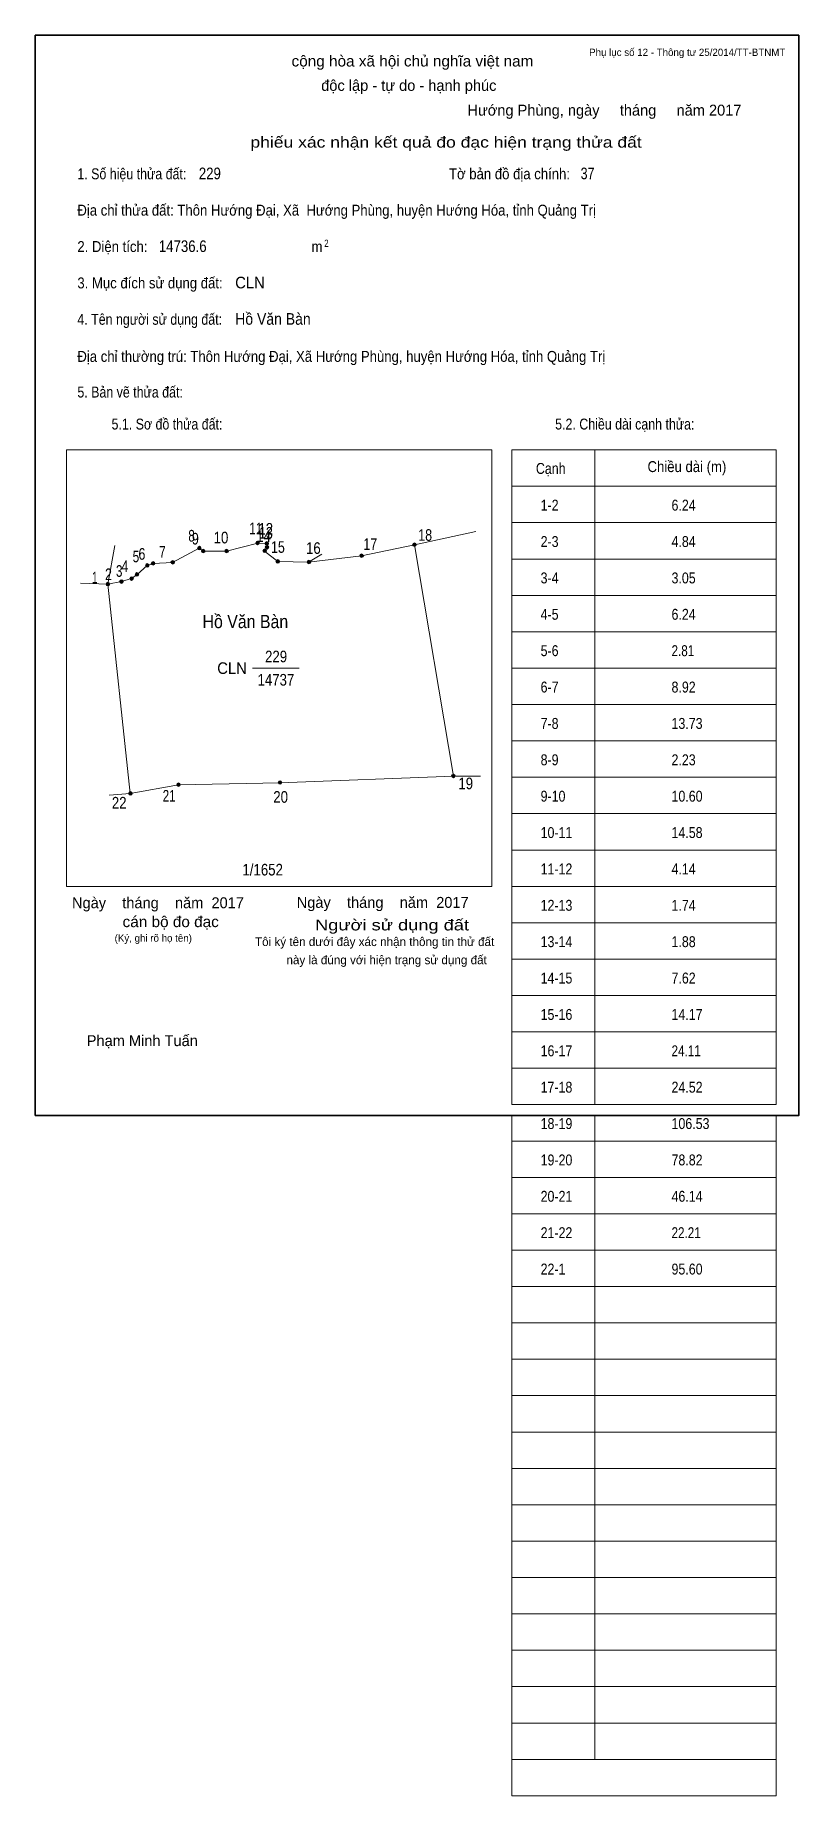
# Model space of a CAD drawing. Header units: centimetres. Extents: x 0 to 21, y -18.7 to 29.7.
import ezdxf
from ezdxf.enums import TextEntityAlignment as Align

# ---------------------------------------------------------------- set-up
doc = ezdxf.new("R2010")
doc.units = ezdxf.units.CM
doc.header["$LTSCALE"] = 0.12
for name, color, linetype in [('2', 7, 'Continuous'), ('30', 7, 'Continuous'), ('34', 7, 'Continuous')]:
    doc.layers.add(name, color=color, linetype=linetype)
for name, color, linetype, lineweight in [('32', 7, 'Continuous', 13), ('33', 7, 'Continuous', 13), ('6', 7, 'Continuous', 13), ('63', 7, 'Continuous', 13)]:
    doc.layers.add(name, color=color, linetype=linetype, lineweight=lineweight)

msp = doc.modelspace()

# ---------------------------------------------------------------- hatches: boundary and pattern name
at = {"layer": '32'}
for points in [[(4.5647, 15.6012, 1), (4.4647, 15.6012, 1)], [(4.6724, 15.5201, 1), (4.5724, 15.5201, 1)], [(5.314, 15.5201, 1), (5.214, 15.5201, 1)], [(6.1681, 15.7435, 1), (6.0681, 15.7435, 1)], [(6.3636, 15.5274, 1), (6.2636, 15.5274, 1)], [(6.4181, 15.7277, 1), (6.3181, 15.7277, 1)], [(6.4259, 15.6224, 1), (6.3259, 15.6224, 1)], [(10.4789, 15.6939, 1), (10.3789, 15.6939, 1)], [(3.1326, 15.1249, 1), (3.0326, 15.1249, 1)], [(3.293, 15.1806, 1), (3.193, 15.1806, 1)], [(3.8323, 15.209, 1), (3.7323, 15.209, 1)], [(6.7195, 15.2344, 1), (6.6195, 15.2344, 1)], [(7.5772, 15.2169, 1), (7.4772, 15.2169, 1)], [(9.0263, 15.3912, 1), (8.9263, 15.3912, 1)], [(2.0503, 14.6098, 1), (1.9503, 14.6098, 1)], [(2.4213, 14.68, 1), (2.3213, 14.68, 1)], [(2.7022, 14.7629, 1), (2.6022, 14.7629, 1)], [(2.8487, 14.8755, 1), (2.7487, 14.8755, 1)], [(6.7831, 9.1567, 1), (6.6831, 9.1567, 1)], [(11.5503, 9.3353, 1), (11.4503, 9.3353, 1)], [(2.6677, 8.8565, 1), (2.5677, 8.8565, 1)], [(3.9909, 9.0956, 1), (3.8909, 9.0956, 1)]]:
    msp.add_hatch(color=256, dxfattribs=at).paths.add_polyline_path(points)

# ---------------------------------------------------------------- linework, layer by layer
for centre in [(4.5147, 15.6012), (4.6224, 15.5201), (5.264, 15.5201), (6.1181, 15.7435), (6.3136, 15.5274), (6.3681, 15.7277), (6.3759, 15.6224), (10.4289, 15.6939), (3.0826, 15.1249), (3.243, 15.1806), (3.7823, 15.209), (6.6695, 15.2344), (7.5272, 15.2169), (8.9763, 15.3912), (2.0003, 14.6098), (2.3713, 14.68), (2.6522, 14.7629), (2.7987, 14.8755), (6.7331, 9.1567), (11.5003, 9.3353), (2.6177, 8.8565), (3.9409, 9.0956)]:
    msp.add_circle(centre, 0.05, dxfattribs=at)
at = {"layer": '33'}
msp.add_line((5.98, 12.3), (7.26, 12.3), dxfattribs=at)
at = {"layer": '6'}
for p, q in [((10.43, 15.69), (12.12, 16.06)), ((2, 14.61), (2.19, 15.67)), ((10.43, 15.69), (11.5, 9.33)), ((7.52, 15.21), (7.88, 15.43)), ((2, 14.61), (1.25, 14.64)), ((2, 14.61), (2.37, 14.68)), ((2.61, 8.85), (2, 14.61)), ((12.25, 9.33), (11.5, 9.33)), ((2.03, 8.81), (2.61, 8.85))]:
    msp.add_line(p, q, dxfattribs=at)
for points in [[(5.26, 15.52), (4.62, 15.52), (4.51, 15.6), (3.78, 15.2), (3.24, 15.18)], [(5.26, 15.52), (6.12, 15.74), (6.37, 15.72)], [(7.52, 15.21), (6.67, 15.23), (6.31, 15.52), (6.37, 15.62)], [(7.52, 15.21), (8.97, 15.39), (10.43, 15.69)], [(3.24, 15.18), (3.08, 15.12), (2.8, 14.87), (2.65, 14.76), (2.37, 14.68)], [(11.64, 9.33), (11.5, 9.33), (6.73, 9.15), (3.94, 9.09), (2.61, 8.85)]]:
    msp.add_lwpolyline(points, dxfattribs=at)
at = {"layer": '63'}
for p, q in [((0.86, 18.3), (12.56, 18.3)), ((0.86, 6.3), (0.86, 18.3)), ((12.56, 6.3), (12.56, 18.3)), ((13.11, 18.3), (20.38, 18.3)), ((13.11, 0.3), (13.11, 18.3)), ((15.39, 0.3), (15.39, 18.3)), ((20.38, 0.3), (20.38, 18.3)), ((13.11, 17.3), (20.38, 17.3)), ((13.11, 16.3), (20.38, 16.3)), ((13.11, 15.3), (20.38, 15.3)), ((13.11, 14.3), (20.38, 14.3)), ((13.11, 13.3), (20.38, 13.3)), ((13.11, 12.3), (20.38, 12.3)), ((13.11, 11.3), (20.38, 11.3)), ((13.11, 10.3), (20.38, 10.3)), ((13.11, 9.3), (20.38, 9.3)), ((13.11, 8.3), (20.38, 8.3)), ((13.11, 7.3), (20.38, 7.3)), ((0.86, 6.3), (12.56, 6.3)), ((13.11, 6.3), (20.38, 6.3)), ((13.11, 5.3), (20.38, 5.3)), ((13.11, 4.3), (20.38, 4.3)), ((13.11, 3.3), (20.38, 3.3)), ((13.11, 2.3), (20.38, 2.3)), ((13.11, 1.3), (20.38, 1.3)), ((13.11, 0.3), (20.38, 0.3)), ((13.11, -18.7), (13.11, 0)), ((15.39, -17.7), (15.39, 0)), ((20.38, -18.7), (20.38, 0)), ((13.11, -0.7), (20.38, -0.7)), ((13.11, -0.7), (20.38, -0.7)), ((13.11, -1.7), (20.38, -1.7)), ((13.11, -2.7), (20.38, -2.7)), ((13.11, -3.7), (20.38, -3.7)), ((13.11, -4.7), (20.38, -4.7)), ((13.11, -5.7), (20.38, -5.7)), ((13.11, -6.7), (20.38, -6.7)), ((13.11, -7.7), (20.38, -7.7)), ((13.11, -8.7), (20.38, -8.7)), ((13.11, -9.7), (20.38, -9.7)), ((13.11, -10.7), (20.38, -10.7)), ((13.11, -11.7), (20.38, -11.7)), ((13.11, -12.7), (20.38, -12.7)), ((13.11, -13.7), (20.38, -13.7)), ((13.11, -14.7), (20.38, -14.7)), ((13.11, -15.7), (20.38, -15.7)), ((13.11, -16.7), (20.38, -16.7)), ((13.11, -17.7), (20.38, -17.7)), ((13.11, -18.7), (20.38, -18.7))]:
    msp.add_line(p, q, dxfattribs=at)
at = {"layer": '63', "lineweight": 35}
msp.add_lwpolyline([(0, 0), (0, 29.7), (21, 29.7), (21, 0)], close=True, dxfattribs=at)

# ---------------------------------------------------------------- texts
at = {"layer": '2', "width": 0.9}
msp.add_text('Hồ Văn Bàn', height=0.3631, dxfattribs=at).set_placement((5.78, 13.4), align=Align.CENTER)
at = {"layer": '30'}
for s, height, width, p in [('1-2', 0.3, 0.85, (13.9, 16.63)), ('6.24', 0.3, 0.85, (17.5, 16.63)), ('2-3', 0.3, 0.85, (13.9, 15.63)), ('4.84', 0.3, 0.85, (17.5, 15.63)), ('3-4', 0.3, 0.85, (13.9, 14.63)), ('3.05', 0.3, 0.85, (17.5, 14.63)), ('4-5', 0.3, 0.85, (13.9, 13.63)), ('6.24', 0.3, 0.85, (17.5, 13.63)), ('5-6', 0.3, 0.85, (13.9, 12.63)), ('2.81', 0.3, 0.8, (17.5, 12.63)), ('6-7', 0.3, 0.85, (13.9, 11.63)), ('8.92', 0.3, 0.85, (17.5, 11.63)), ('7-8', 0.3, 0.85, (13.9, 10.63)), ('13.73', 0.3, 0.85, (17.5, 10.63)), ('8-9', 0.3, 0.85, (13.9, 9.63)), ('2.23', 0.3, 0.85, (17.5, 9.63)), ('9-10', 0.3, 0.85, (13.9, 8.63)), ('10.60', 0.3, 0.85, (17.5, 8.63)), ('10-11', 0.3, 0.85, (13.9, 7.63)), ('14.58', 0.3, 0.85, (17.5, 7.63)), ('1/1652', 0.32, 0.85, (5.7, 6.6)), ('11-12', 0.3, 0.85, (13.9, 6.63)), ('4.14', 0.3, 0.85, (17.5, 6.63)), ('12-13', 0.3, 0.85, (13.9, 5.63)), ('1.74', 0.3, 0.85, (17.5, 5.63)), ('13-14', 0.3, 0.85, (13.9, 4.63)), ('1.88', 0.3, 0.85, (17.5, 4.63)), ('14-15', 0.3, 0.85, (13.9, 3.63)), ('7.62', 0.3, 0.85, (17.5, 3.63)), ('15-16', 0.3, 0.85, (13.9, 2.63)), ('14.17', 0.3, 0.85, (17.5, 2.63)), ('16-17', 0.3, 0.85, (13.9, 1.63)), ('24.11', 0.3, 0.8, (17.5, 1.63)), ('17-18', 0.3, 0.85, (13.9, 0.63)), ('24.52', 0.3, 0.85, (17.5, 0.63)), ('18-19', 0.3, 0.85, (13.9, -0.37)), ('106.53', 0.3, 0.85, (17.5, -0.37)), ('19-20', 0.3, 0.85, (13.9, -1.37)), ('78.82', 0.3, 0.85, (17.5, -1.37)), ('20-21', 0.3, 0.85, (13.9, -2.37)), ('46.14', 0.3, 0.85, (17.5, -2.37)), ('21-22', 0.3, 0.85, (13.9, -3.37)), ('22.21', 0.3, 0.8, (17.5, -3.37)), ('22-1', 0.3, 0.85, (13.9, -4.37)), ('95.60', 0.3, 0.85, (17.5, -4.37))]:
    msp.add_text(s, height=height, dxfattribs=dict(at, width=width)).set_placement(p)
at = {"layer": '32'}
for s, width, p in [('8', 0.75, (4.3, 15.78)), ('9', 0.8, (4.405, 15.7)), ('10', 0.85, (5.11, 15.73)), ('11', 0.75, (6.065, 15.98)), ('14', 0.85, (6.28, 15.77)), ('12', 0.85, (6.34, 15.97)), ('13', 0.8, (6.345, 15.86)), ('18', 0.8, (10.725, 15.8)), ('5', 0.75, (2.77, 15.21)), ('6', 0.8, (2.935, 15.28)), ('7', 0.75, (3.5, 15.34)), ('15', 0.8, (6.675, 15.47)), ('16', 0.85, (7.65, 15.44)), ('17', 0.8, (9.215, 15.55)), ('2', 0.8, (2.015, 14.72)), ('3', 0.75, (2.31, 14.81)), ('4', 0.8, (2.465, 14.94)), ('1', 0.65, (1.64, 14.63)), ('19', 0.85, (11.84, 8.97)), ('22', 0.85, (2.31, 8.44)), ('21', 0.75, (3.685, 8.63)), ('20', 0.85, (6.75, 8.6))]:
    msp.add_text(s, height=0.32, dxfattribs=dict(at, width=width)).set_placement(p, align=Align.CENTER)
at = {"layer": '33', "width": 0.85}
for s, p in [('229', (6.625, 12.46)), ('14737', (6.62, 11.82))]:
    msp.add_text(s, height=0.32, dxfattribs=at).set_placement(p, align=Align.CENTER)
at = {"layer": '33', "width": 0.95}
msp.add_text('CLN', height=0.32, dxfattribs=at).set_placement((5.82, 12.14), align=Align.RIGHT)
at = {"layer": '34'}
for s, width, p in [('229', 0.85, (4.5, 25.74)), ('37', 0.8, (15, 25.74)), ('14736.6', 0.85, (3.4, 23.74)), ('CLN', 0.95, (5.5, 22.74)), ('Hồ Văn Bàn', 0.9, (5.5, 21.74))]:
    msp.add_text(s, height=0.32, dxfattribs=dict(at, width=width)).set_placement(p)
at = {"layer": '63', "width": 1.05}
msp.add_text('cộng hòa xã hội chủ nghĩa việt nam', height=0.3, dxfattribs=at).set_placement((10.375, 28.84), align=Align.CENTER)
at = {"layer": '63'}
for s, height, p in [('Phụ lục số 12 - Thông tư 25/2014/TT-BTNMT', 0.2, (20.63, 29.13)), ('Ngày    tháng    năm  2017', 0.3, (5.74, 5.7)), ('Ngày    tháng    năm  2017', 0.3, (11.92, 5.71)), ('(Ký, ghi rõ họ tên)', 0.2, (4.31, 4.78))]:
    msp.add_text(s, height=height, dxfattribs=at).set_placement(p, align=Align.RIGHT)
for s, height, p in [('độc lập - tự do - hạnh phúc', 0.3, (10.275, 28.17)), ('Hướng Phùng, ngày     tháng     năm 2017', 0.3, (15.655, 27.49)), ('Tôi ký tên dưới đây xác nhận thông tin thử đất', 0.24, (9.335, 4.66)), ('này là đúng với hiện trạng sử dụng đất', 0.24, (9.665, 4.16)), ('Phạm Minh Tuấn', 0.3, (2.945, 1.91))]:
    msp.add_text(s, height=height, dxfattribs=at).set_placement(p, align=Align.CENTER)
for s, width, p in [('phiếu xác nhận kết quả đo đạc hiện trạng thửa đất', 1.2, (16.68, 26.61)), ('cán bộ đo đạc', 1.05, (5.05, 5.18)), ('Người sử dụng đất', 1.25, (11.93, 5.09))]:
    msp.add_text(s, height=0.3, dxfattribs=dict(at, width=width)).set_placement(p, align=Align.RIGHT)
for s, height, width, p in [('1. Số hiệu thửa đất:', 0.3, 0.85, (1.16, 25.74)), ('Tờ bản đồ địa chính:', 0.3, 0.9, (11.38, 25.74)), ('Địa chỉ thửa đất: Thôn Hướng Đại, Xã  Hướng Phùng, huyện Hướng Hóa, tỉnh Quảng Trị', 0.3, 0.9, (1.16, 24.74)), ('2. Diện tích:', 0.3, 0.9, (1.16, 23.74)), ('m', 0.3, 0.9, (7.6, 23.74)), ('2', 0.2, 0.8, (7.95, 23.88)), ('3. Mục đích sử dụng đất:', 0.3, 0.9, (1.16, 22.74)), ('4. Tên người sử dụng đất:', 0.3, 0.85, (1.16, 21.74)), ('Địa chỉ thường trú: Thôn Hướng Đại, Xã Hướng Phùng, huyện Hướng Hóa, tỉnh Quảng Trị', 0.3, 0.9, (1.16, 20.72)), ('5. Bản vẽ thửa đất:', 0.3, 0.85, (1.16, 19.74)), ('5.1. Sơ đồ thửa đất:', 0.3, 0.85, (2.1, 18.86)), ('5.2. Chiều dài cạnh thửa:', 0.3, 0.85, (14.3, 18.86)), ('Cạnh', 0.3, 0.85, (13.77, 17.64)), ('Chiều dài (m)', 0.3, 0.9, (16.84, 17.69))]:
    msp.add_text(s, height=height, dxfattribs=dict(at, width=width)).set_placement(p)

doc.saveas('drawing.dxf')
